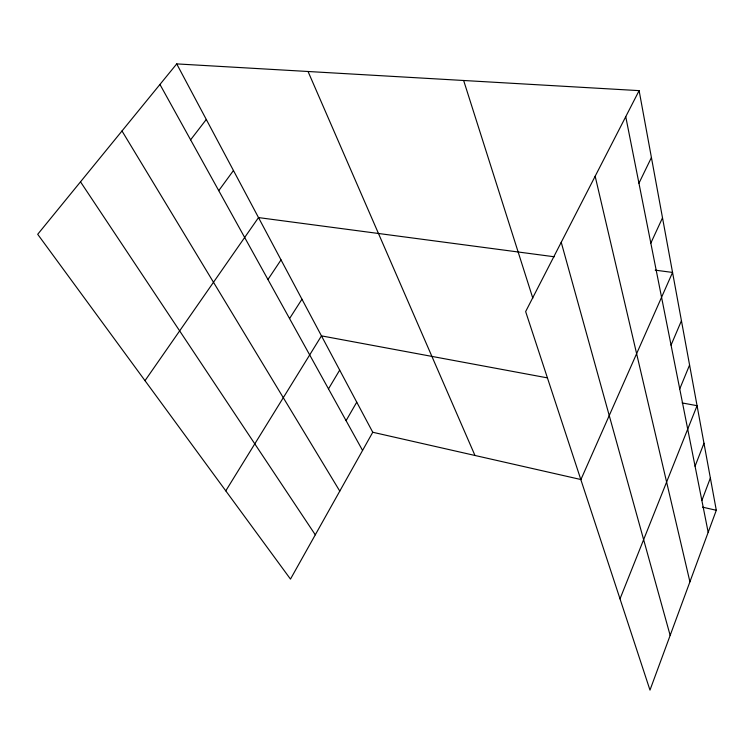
<?xml version="1.0" encoding="UTF-8"?>
<svg xmlns="http://www.w3.org/2000/svg" width="754" height="754" viewBox="0 0 754 754"><rect width="100%" height="100%" fill="white"/><g stroke="black" fill="none" stroke-linecap="round" stroke-linejoin="round"><path stroke-width="1.13" d="M639.119 90.64L716.3 510.279L649.986 690.099L525.642 311.581L639.119 90.64L176.719 63.901L37.7 234.296L290.478 579.1L372.759 432.259L176.719 63.901M701.87 500.505L710.362 478.017M695.065 466.217L703.972 443.258M620.014 598.855L697.064 405.699L682.144 402.928M679.74 388.913L689.58 365.002M671.051 345.125L681.437 320.742M580.863 479.676L672.559 272.439L655.217 270.149M650.825 243.118L662.512 217.831M638.949 183.231L651.418 157.539M346.077 420.657L356.746 402.174M328.49 388.885L339.686 370.11M225.785 490.845L321.458 335.869L547.366 377.867M289.555 318.565L301.949 299.215M267.943 279.517L281.025 259.894M145.004 380.666L258.509 217.586L554.294 256.775M218.745 190.658L233.457 170.517M190.611 139.829L206.294 119.462M372.759 432.259L580.872 479.525M702.549 507.15L716.3 510.279M80.508 181.827L315.295 534.812M121.997 130.979L339.781 491.108M159.952 84.457L362.57 450.44M308.047 71.498L474.973 455.473M463.644 80.49L532.814 298.16M561.23 242.298L670.165 635.396M595.16 176.219L689.919 581.815M625.745 116.672L708.176 532.305"/></g></svg>
